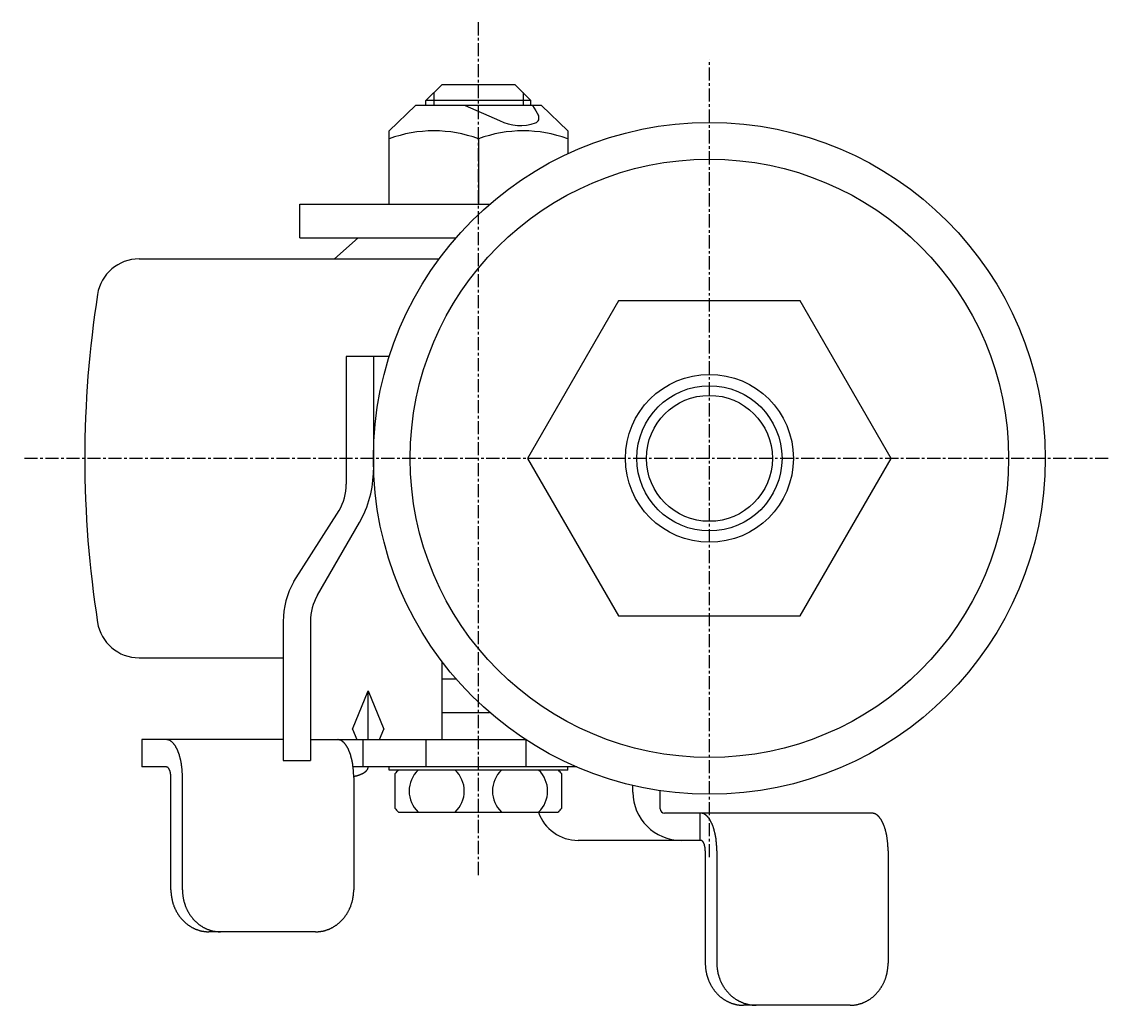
# Model space of a CAD drawing. Extents: x -2889 to -2623, y -903 to -436.
# Drawn here: x -2726 to -2622.5, y -529.9 to -436.2 of the extents above; entities that cross this region are included whole.
import ezdxf

# ---------------------------------------------------------------- set-up
doc = ezdxf.new("R2010")
doc.units = 0
doc.linetypes.add('CENTER', pattern=[2, 1.25, -0.25, 0.25, -0.25])
doc.layers.get('0').update_dxf_attribs({"linetype": 'CONTINUOUS'})
doc.layers.add('CENTER', color=1, linetype='CENTER')

msp = doc.modelspace()

# ---------------------------------------------------------------- linework, layer by layer
at = {"color": 7, "linetype": 'CONTINUOUS'}
for p, q in [((-2687.52, -443.73), (-2686.02, -442.23)), ((-2679.02, -442.23), (-2686.02, -442.23)), ((-2677.52, -443.73), (-2679.02, -442.23)), ((-2687.52, -444.23), (-2687.52, -443.73)), ((-2677.52, -443.73), (-2687.52, -443.73)), ((-2677.52, -444.23), (-2677.52, -443.73)), ((-2688.52, -444.23), (-2691.02, -446.63)), ((-2676.52, -444.23), (-2688.52, -444.23)), ((-2683.79, -444.23), (-2680.51, -445.63)), ((-2677.37, -444.23), (-2677.04, -444.73)), ((-2677.04, -444.73), (-2676.81, -445.16)), ((-2674.02, -446.63), (-2676.52, -444.23)), ((-2691.02, -453.63), (-2691.02, -446.63)), ((-2674.02, -446.63), (-2674.02, -448.82)), ((-2682.52, -447.39), (-2682.52, -453.63)), ((-2699.52, -456.83), (-2699.52, -453.63)), ((-2699.52, -453.63), (-2681.46, -453.63)), ((-2699.52, -456.83), (-2684.67, -456.83)), ((-2696.22, -458.83), (-2693.97, -456.83)), ((-2714.85, -458.83), (-2686.27, -458.83)), ((-2669.18, -462.83), (-2677.84, -477.83)), ((-2651.86, -462.83), (-2669.18, -462.83)), ((-2643.2, -477.83), (-2651.86, -462.83)), ((-2691.02, -468.13), (-2695.12, -468.13)), ((-2695.12, -468.13), (-2695.12, -480.29)), ((-2692.52, -468.13), (-2692.52, -478.95)), ((-2677.84, -477.83), (-2669.18, -492.83)), ((-2651.86, -492.83), (-2643.2, -477.83)), ((-2700.11, -489.57), (-2695.79, -482.79)), ((-2697.85, -490.87), (-2693.86, -483.95)), ((-2701.12, -493.37), (-2701.12, -506.63)), ((-2698.52, -493.37), (-2698.52, -506.63)), ((-2669.18, -492.83), (-2651.86, -492.83)), ((-2714.85, -496.83), (-2701.12, -496.83)), ((-2686.02, -497.17), (-2686.02, -504.63)), ((-2686.02, -498.83), (-2684.67, -498.83)), ((-2694.52, -503.63), (-2693.02, -499.98)), ((-2693.02, -504.63), (-2693.02, -499.98)), ((-2693.02, -499.98), (-2691.52, -503.63)), ((-2686.02, -502.03), (-2681.46, -502.03)), ((-2694.52, -503.63), (-2694.11, -504.63)), ((-2691.93, -504.63), (-2691.52, -503.63)), ((-2714.58, -504.63), (-2714.58, -507.23)), ((-2701.12, -504.63), (-2714.58, -504.63)), ((-2698.52, -504.63), (-2678.01, -504.63)), ((-2693.52, -504.63), (-2693.52, -507.23)), ((-2687.52, -504.63), (-2687.52, -507.23)), ((-2678.01, -504.63), (-2678.01, -507.23)), ((-2701.12, -506.63), (-2698.52, -506.63)), ((-2712.24, -507.23), (-2714.58, -507.23)), ((-2673.16, -507.23), (-2694.47, -507.23)), ((-2691.02, -507.53), (-2691.02, -507.23)), ((-2674.02, -507.53), (-2691.02, -507.53)), ((-2690.46, -511.17), (-2690.46, -507.9)), ((-2674.58, -511.17), (-2674.58, -507.9)), ((-2674.02, -507.53), (-2674.02, -507.23)), ((-2711.81, -518.93), (-2711.81, -508.23)), ((-2710.71, -518.93), (-2710.71, -508.23)), ((-2694.4, -508.23), (-2694.4, -518.93)), ((-2667.81, -509.63), (-2667.81, -508.99)), ((-2665.21, -511.23), (-2665.21, -509.49)), ((-2690.14, -511.53), (-2674.91, -511.53)), ((-2645.02, -511.63), (-2664.81, -511.63)), ((-2661.44, -511.63), (-2661.44, -514.23)), ((-2661.33, -514.23), (-2673.02, -514.23)), ((-2660.91, -515.23), (-2660.91, -525.93)), ((-2659.81, -515.23), (-2659.81, -525.93)), ((-2659.81, -515.23), (-2659.81, -525.93)), ((-2643.5, -515.23), (-2643.5, -525.93)), ((-2698.03, -522.93), (-2708.19, -522.93)), ((-2647.12, -529.93), (-2657.28, -529.93))]:
    msp.add_line(p, q, dxfattribs=at)
at = {"color": 3, "linetype": 'CONTINUOUS'}
for p, q in [((-2686.77, -442.98), (-2686.77, -444.23)), ((-2678.27, -442.98), (-2678.27, -444.23))]:
    msp.add_line(p, q, dxfattribs=at)
at = {"color": 7, "linetype": 'CONTINUOUS'}
for points in [[(-2710.71, -508.23, 0), (-2710.71, -508.19, 0), (-2710.71, -508.14, 0), (-2710.71, -508.1, 0), (-2710.72, -508.06, 0), (-2710.72, -508.01, 0), (-2710.72, -507.97, 0), (-2710.72, -507.93, 0), (-2710.72, -507.88, 0), (-2710.72, -507.84, 0), (-2710.73, -507.79, 0), (-2710.73, -507.75, 0), (-2710.73, -507.71, 0), (-2710.73, -507.66, 0), (-2710.74, -507.62, 0), (-2710.74, -507.57, 0), (-2710.74, -507.53, 0), (-2710.75, -507.49, 0), (-2710.75, -507.44, 0), (-2710.75, -507.4, 0), (-2710.76, -507.36, 0), (-2710.76, -507.32, 0), (-2710.77, -507.27, 0), (-2710.77, -507.23, 0), (-2710.78, -507.19, 0), (-2710.78, -507.15, 0), (-2710.79, -507.11, 0), (-2710.8, -507.06, 0), (-2710.8, -507.02, 0), (-2710.81, -506.98, 0), (-2710.82, -506.94, 0), (-2710.82, -506.9, 0), (-2710.83, -506.86, 0), (-2710.84, -506.81, 0), (-2710.84, -506.77, 0), (-2710.85, -506.74, 0), (-2710.86, -506.69, 0), (-2710.87, -506.65, 0), (-2710.88, -506.62, 0), (-2710.88, -506.58, 0), (-2710.89, -506.54, 0), (-2710.9, -506.5, 0), (-2710.91, -506.46, 0), (-2710.92, -506.42, 0), (-2710.93, -506.38, 0), (-2710.94, -506.35, 0), (-2710.95, -506.31, 0), (-2710.96, -506.27, 0), (-2710.97, -506.23, 0), (-2710.98, -506.2, 0), (-2710.99, -506.16, 0), (-2711, -506.12, 0), (-2711.01, -506.09, 0), (-2711.02, -506.05, 0), (-2711.04, -506.02, 0), (-2711.05, -505.98, 0), (-2711.06, -505.95, 0), (-2711.07, -505.92, 0), (-2711.08, -505.88, 0), (-2711.1, -505.85, 0), (-2711.11, -505.82, 0), (-2711.12, -505.78, 0), (-2711.13, -505.75, 0), (-2711.15, -505.72, 0), (-2711.16, -505.69, 0), (-2711.17, -505.66, 0), (-2711.19, -505.63, 0), (-2711.2, -505.6, 0), (-2711.21, -505.57, 0), (-2711.23, -505.54, 0), (-2711.24, -505.51, 0), (-2711.26, -505.48, 0), (-2711.27, -505.45, 0), (-2711.28, -505.42, 0), (-2711.3, -505.4, 0), (-2711.31, -505.37, 0), (-2711.33, -505.34, 0), (-2711.34, -505.32, 0), (-2711.36, -505.29, 0), (-2711.37, -505.26, 0), (-2711.39, -505.24, 0), (-2711.41, -505.22, 0), (-2711.42, -505.19, 0), (-2711.44, -505.17, 0), (-2711.45, -505.15, 0), (-2711.47, -505.12, 0), (-2711.49, -505.1, 0), (-2711.5, -505.08, 0), (-2711.52, -505.06, 0), (-2711.53, -505.04, 0), (-2711.55, -505.02, 0), (-2711.57, -505, 0), (-2711.58, -504.98, 0), (-2711.6, -504.96, 0), (-2711.62, -504.94, 0), (-2711.64, -504.92, 0), (-2711.65, -504.91, 0), (-2711.67, -504.89, 0), (-2711.69, -504.88, 0), (-2711.71, -504.86, 0), (-2711.72, -504.84, 0), (-2711.74, -504.83, 0), (-2711.76, -504.82, 0), (-2711.78, -504.8, 0), (-2711.79, -504.79, 0), (-2711.81, -504.78, 0), (-2711.83, -504.76, 0), (-2711.85, -504.75, 0), (-2711.87, -504.74, 0), (-2711.88, -504.73, 0), (-2711.9, -504.72, 0), (-2711.92, -504.71, 0), (-2711.94, -504.7, 0), (-2711.96, -504.69, 0), (-2711.98, -504.69, 0), (-2711.99, -504.68, 0), (-2712.01, -504.67, 0), (-2712.03, -504.67, 0), (-2712.05, -504.66, 0), (-2712.07, -504.66, 0), (-2712.09, -504.65, 0), (-2712.1, -504.65, 0), (-2712.12, -504.64, 0), (-2712.14, -504.64, 0), (-2712.16, -504.64, 0), (-2712.18, -504.64, 0), (-2712.2, -504.63, 0), (-2712.22, -504.63, 0), (-2712.24, -504.63, 0)], [(-2694.4, -508.23, 0), (-2694.4, -508.19, 0), (-2694.4, -508.14, 0), (-2694.4, -508.1, 0), (-2694.4, -508.06, 0), (-2694.4, -508.01, 0), (-2694.4, -507.97, 0), (-2694.41, -507.93, 0), (-2694.41, -507.88, 0), (-2694.41, -507.84, 0), (-2694.41, -507.79, 0), (-2694.41, -507.75, 0), (-2694.42, -507.71, 0), (-2694.42, -507.66, 0), (-2694.42, -507.62, 0), (-2694.43, -507.57, 0), (-2694.43, -507.53, 0), (-2694.43, -507.49, 0), (-2694.44, -507.44, 0), (-2694.44, -507.4, 0), (-2694.45, -507.36, 0), (-2694.45, -507.32, 0), (-2694.46, -507.27, 0), (-2694.46, -507.23, 0), (-2694.47, -507.19, 0), (-2694.47, -507.15, 0), (-2694.48, -507.11, 0), (-2694.48, -507.06, 0), (-2694.49, -507.02, 0), (-2694.5, -506.98, 0), (-2694.5, -506.94, 0), (-2694.51, -506.9, 0), (-2694.52, -506.86, 0), (-2694.52, -506.81, 0), (-2694.53, -506.77, 0), (-2694.54, -506.74, 0), (-2694.55, -506.69, 0), (-2694.55, -506.65, 0), (-2694.56, -506.62, 0), (-2694.57, -506.58, 0), (-2694.58, -506.54, 0), (-2694.59, -506.5, 0), (-2694.6, -506.46, 0), (-2694.61, -506.42, 0), (-2694.62, -506.38, 0), (-2694.63, -506.35, 0), (-2694.64, -506.31, 0), (-2694.65, -506.27, 0), (-2694.66, -506.23, 0), (-2694.67, -506.2, 0), (-2694.68, -506.16, 0), (-2694.69, -506.12, 0), (-2694.7, -506.09, 0), (-2694.71, -506.05, 0), (-2694.72, -506.02, 0), (-2694.73, -505.98, 0), (-2694.75, -505.95, 0), (-2694.76, -505.92, 0), (-2694.77, -505.88, 0), (-2694.78, -505.85, 0), (-2694.79, -505.82, 0), (-2694.81, -505.78, 0), (-2694.82, -505.75, 0), (-2694.83, -505.72, 0), (-2694.85, -505.69, 0), (-2694.86, -505.66, 0), (-2694.87, -505.63, 0), (-2694.89, -505.6, 0), (-2694.9, -505.57, 0), (-2694.91, -505.54, 0), (-2694.93, -505.51, 0), (-2694.94, -505.48, 0), (-2694.96, -505.45, 0), (-2694.97, -505.42, 0), (-2694.99, -505.4, 0), (-2695, -505.37, 0), (-2695.02, -505.34, 0), (-2695.03, -505.32, 0), (-2695.05, -505.29, 0), (-2695.06, -505.26, 0), (-2695.08, -505.24, 0), (-2695.09, -505.22, 0), (-2695.11, -505.19, 0), (-2695.12, -505.17, 0), (-2695.14, -505.15, 0), (-2695.16, -505.12, 0), (-2695.17, -505.1, 0), (-2695.19, -505.08, 0), (-2695.2, -505.06, 0), (-2695.22, -505.04, 0), (-2695.24, -505.02, 0), (-2695.25, -505, 0), (-2695.27, -504.98, 0), (-2695.29, -504.96, 0), (-2695.31, -504.94, 0), (-2695.32, -504.92, 0), (-2695.34, -504.91, 0), (-2695.36, -504.89, 0), (-2695.37, -504.88, 0), (-2695.39, -504.86, 0), (-2695.41, -504.84, 0), (-2695.43, -504.83, 0), (-2695.44, -504.82, 0), (-2695.46, -504.8, 0), (-2695.48, -504.79, 0), (-2695.5, -504.78, 0), (-2695.52, -504.76, 0), (-2695.53, -504.75, 0), (-2695.55, -504.74, 0), (-2695.57, -504.73, 0), (-2695.59, -504.72, 0), (-2695.61, -504.71, 0), (-2695.62, -504.7, 0), (-2695.64, -504.69, 0), (-2695.66, -504.69, 0), (-2695.68, -504.68, 0), (-2695.7, -504.67, 0), (-2695.72, -504.67, 0), (-2695.74, -504.66, 0), (-2695.75, -504.66, 0), (-2695.77, -504.65, 0), (-2695.79, -504.65, 0), (-2695.81, -504.64, 0), (-2695.83, -504.64, 0), (-2695.85, -504.64, 0), (-2695.87, -504.64, 0), (-2695.88, -504.63, 0), (-2695.9, -504.63, 0), (-2695.92, -504.63, 0)], [(-2711.81, -508.23, 0), (-2711.81, -508.22, 0), (-2711.81, -508.21, 0), (-2711.81, -508.2, 0), (-2711.81, -508.19, 0), (-2711.81, -508.17, 0), (-2711.81, -508.16, 0), (-2711.81, -508.15, 0), (-2711.81, -508.14, 0), (-2711.82, -508.12, 0), (-2711.82, -508.11, 0), (-2711.82, -508.1, 0), (-2711.82, -508.09, 0), (-2711.82, -508.07, 0), (-2711.82, -508.06, 0), (-2711.82, -508.05, 0), (-2711.82, -508.04, 0), (-2711.82, -508.03, 0), (-2711.82, -508.01, 0), (-2711.82, -508, 0), (-2711.83, -507.99, 0), (-2711.83, -507.98, 0), (-2711.83, -507.97, 0), (-2711.83, -507.95, 0), (-2711.83, -507.94, 0), (-2711.83, -507.93, 0), (-2711.83, -507.92, 0), (-2711.84, -507.91, 0), (-2711.84, -507.9, 0), (-2711.84, -507.88, 0), (-2711.84, -507.87, 0), (-2711.84, -507.86, 0), (-2711.84, -507.85, 0), (-2711.85, -507.84, 0), (-2711.85, -507.83, 0), (-2711.85, -507.82, 0), (-2711.85, -507.81, 0), (-2711.86, -507.8, 0), (-2711.86, -507.78, 0), (-2711.86, -507.77, 0), (-2711.86, -507.76, 0), (-2711.86, -507.75, 0), (-2711.87, -507.74, 0), (-2711.87, -507.73, 0), (-2711.87, -507.72, 0), (-2711.88, -507.71, 0), (-2711.88, -507.7, 0), (-2711.88, -507.69, 0), (-2711.88, -507.68, 0), (-2711.89, -507.67, 0), (-2711.89, -507.66, 0), (-2711.89, -507.65, 0), (-2711.9, -507.64, 0), (-2711.9, -507.63, 0), (-2711.9, -507.62, 0), (-2711.91, -507.61, 0), (-2711.91, -507.6, 0), (-2711.91, -507.59, 0), (-2711.92, -507.58, 0), (-2711.92, -507.57, 0), (-2711.92, -507.56, 0), (-2711.93, -507.55, 0), (-2711.93, -507.54, 0), (-2711.93, -507.54, 0), (-2711.94, -507.53, 0), (-2711.94, -507.52, 0), (-2711.94, -507.51, 0), (-2711.95, -507.5, 0), (-2711.95, -507.49, 0), (-2711.96, -507.49, 0), (-2711.96, -507.48, 0), (-2711.96, -507.47, 0), (-2711.97, -507.46, 0), (-2711.97, -507.45, 0), (-2711.98, -507.44, 0), (-2711.98, -507.44, 0), (-2711.98, -507.43, 0), (-2711.99, -507.42, 0), (-2711.99, -507.42, 0), (-2712, -507.41, 0), (-2712, -507.4, 0), (-2712, -507.4, 0), (-2712.01, -507.39, 0), (-2712.01, -507.38, 0), (-2712.02, -507.38, 0), (-2712.02, -507.37, 0), (-2712.03, -507.36, 0), (-2712.03, -507.36, 0), (-2712.04, -507.35, 0), (-2712.04, -507.35, 0), (-2712.05, -507.34, 0), (-2712.05, -507.33, 0), (-2712.05, -507.33, 0), (-2712.06, -507.32, 0), (-2712.06, -507.32, 0), (-2712.07, -507.31, 0), (-2712.07, -507.31, 0), (-2712.08, -507.31, 0), (-2712.08, -507.3, 0), (-2712.09, -507.3, 0), (-2712.09, -507.29, 0), (-2712.1, -507.29, 0), (-2712.1, -507.28, 0), (-2712.11, -507.28, 0), (-2712.11, -507.28, 0), (-2712.12, -507.27, 0), (-2712.12, -507.27, 0), (-2712.13, -507.27, 0), (-2712.13, -507.26, 0), (-2712.14, -507.26, 0), (-2712.14, -507.26, 0), (-2712.15, -507.25, 0), (-2712.15, -507.25, 0), (-2712.16, -507.25, 0), (-2712.16, -507.25, 0), (-2712.17, -507.25, 0), (-2712.17, -507.24, 0), (-2712.18, -507.24, 0), (-2712.18, -507.24, 0), (-2712.19, -507.24, 0), (-2712.19, -507.24, 0), (-2712.2, -507.24, 0), (-2712.2, -507.24, 0), (-2712.21, -507.24, 0), (-2712.21, -507.24, 0), (-2712.22, -507.23, 0), (-2712.22, -507.23, 0), (-2712.23, -507.23, 0), (-2712.24, -507.23, 0)], [(-2694.4, -508.13, 0), (-2694.38, -508.12, 0), (-2694.36, -508.12, 0), (-2694.34, -508.12, 0), (-2694.32, -508.11, 0), (-2694.31, -508.11, 0), (-2694.29, -508.1, 0), (-2694.27, -508.1, 0), (-2694.25, -508.09, 0), (-2694.23, -508.09, 0), (-2694.21, -508.08, 0), (-2694.19, -508.08, 0), (-2694.18, -508.08, 0), (-2694.16, -508.07, 0), (-2694.14, -508.07, 0), (-2694.12, -508.06, 0), (-2694.1, -508.06, 0), (-2694.09, -508.05, 0), (-2694.07, -508.05, 0), (-2694.05, -508.04, 0), (-2694.03, -508.04, 0), (-2694.02, -508.03, 0), (-2694, -508.03, 0), (-2693.98, -508.02, 0), (-2693.97, -508.02, 0), (-2693.95, -508.01, 0), (-2693.93, -508, 0), (-2693.92, -508, 0), (-2693.9, -507.99, 0), (-2693.88, -507.99, 0), (-2693.87, -507.98, 0), (-2693.85, -507.98, 0), (-2693.83, -507.97, 0), (-2693.82, -507.96, 0), (-2693.8, -507.96, 0), (-2693.79, -507.95, 0), (-2693.77, -507.95, 0), (-2693.76, -507.94, 0), (-2693.74, -507.93, 0), (-2693.73, -507.93, 0), (-2693.71, -507.92, 0), (-2693.7, -507.92, 0), (-2693.68, -507.91, 0), (-2693.67, -507.9, 0), (-2693.65, -507.9, 0), (-2693.64, -507.89, 0), (-2693.62, -507.88, 0), (-2693.61, -507.88, 0), (-2693.6, -507.87, 0), (-2693.58, -507.86, 0), (-2693.57, -507.86, 0), (-2693.56, -507.85, 0), (-2693.54, -507.84, 0), (-2693.53, -507.84, 0), (-2693.52, -507.83, 0), (-2693.5, -507.82, 0), (-2693.49, -507.82, 0), (-2693.48, -507.81, 0), (-2693.47, -507.8, 0), (-2693.45, -507.8, 0), (-2693.44, -507.79, 0), (-2693.43, -507.78, 0), (-2693.42, -507.77, 0), (-2693.41, -507.77, 0), (-2693.4, -507.76, 0), (-2693.38, -507.75, 0), (-2693.37, -507.74, 0), (-2693.36, -507.74, 0), (-2693.35, -507.73, 0), (-2693.34, -507.72, 0), (-2693.33, -507.71, 0), (-2693.32, -507.71, 0), (-2693.31, -507.7, 0), (-2693.3, -507.69, 0), (-2693.29, -507.68, 0), (-2693.28, -507.68, 0), (-2693.27, -507.67, 0), (-2693.26, -507.66, 0), (-2693.25, -507.65, 0), (-2693.24, -507.64, 0), (-2693.24, -507.64, 0), (-2693.23, -507.63, 0), (-2693.22, -507.62, 0), (-2693.21, -507.61, 0), (-2693.2, -507.61, 0), (-2693.19, -507.6, 0), (-2693.19, -507.59, 0), (-2693.18, -507.58, 0), (-2693.17, -507.57, 0), (-2693.16, -507.56, 0), (-2693.16, -507.56, 0), (-2693.15, -507.55, 0), (-2693.14, -507.54, 0), (-2693.14, -507.53, 0), (-2693.13, -507.52, 0), (-2693.12, -507.51, 0), (-2693.12, -507.51, 0), (-2693.11, -507.5, 0), (-2693.11, -507.49, 0), (-2693.1, -507.48, 0), (-2693.1, -507.47, 0), (-2693.09, -507.46, 0), (-2693.09, -507.46, 0), (-2693.08, -507.45, 0), (-2693.08, -507.44, 0), (-2693.07, -507.43, 0), (-2693.07, -507.42, 0), (-2693.07, -507.41, 0), (-2693.06, -507.41, 0), (-2693.06, -507.4, 0), (-2693.05, -507.39, 0), (-2693.05, -507.38, 0), (-2693.05, -507.37, 0), (-2693.05, -507.36, 0), (-2693.04, -507.35, 0), (-2693.04, -507.35, 0), (-2693.04, -507.34, 0), (-2693.04, -507.33, 0), (-2693.03, -507.32, 0), (-2693.03, -507.31, 0), (-2693.03, -507.3, 0), (-2693.03, -507.29, 0), (-2693.03, -507.29, 0), (-2693.03, -507.28, 0), (-2693.03, -507.27, 0), (-2693.02, -507.26, 0), (-2693.02, -507.25, 0), (-2693.02, -507.24, 0), (-2693.02, -507.23, 0)], [(-2659.81, -515.23, 0), (-2659.81, -515.19, 0), (-2659.81, -515.14, 0), (-2659.81, -515.1, 0), (-2659.81, -515.06, 0), (-2659.81, -515.01, 0), (-2659.81, -514.97, 0), (-2659.82, -514.92, 0), (-2659.82, -514.88, 0), (-2659.82, -514.84, 0), (-2659.82, -514.79, 0), (-2659.82, -514.75, 0), (-2659.83, -514.71, 0), (-2659.83, -514.66, 0), (-2659.83, -514.62, 0), (-2659.84, -514.58, 0), (-2659.84, -514.53, 0), (-2659.84, -514.49, 0), (-2659.85, -514.45, 0), (-2659.85, -514.4, 0), (-2659.86, -514.36, 0), (-2659.86, -514.32, 0), (-2659.87, -514.27, 0), (-2659.87, -514.23, 0), (-2659.88, -514.19, 0), (-2659.88, -514.15, 0), (-2659.89, -514.1, 0), (-2659.89, -514.06, 0), (-2659.9, -514.02, 0), (-2659.91, -513.98, 0), (-2659.91, -513.94, 0), (-2659.92, -513.9, 0), (-2659.93, -513.86, 0), (-2659.93, -513.82, 0), (-2659.94, -513.77, 0), (-2659.95, -513.74, 0), (-2659.96, -513.7, 0), (-2659.96, -513.65, 0), (-2659.97, -513.61, 0), (-2659.98, -513.58, 0), (-2659.99, -513.54, 0), (-2660, -513.5, 0), (-2660.01, -513.46, 0), (-2660.02, -513.42, 0), (-2660.03, -513.38, 0), (-2660.04, -513.35, 0), (-2660.05, -513.31, 0), (-2660.06, -513.27, 0), (-2660.07, -513.23, 0), (-2660.08, -513.2, 0), (-2660.09, -513.16, 0), (-2660.1, -513.12, 0), (-2660.11, -513.09, 0), (-2660.12, -513.05, 0), (-2660.13, -513.02, 0), (-2660.14, -512.98, 0), (-2660.16, -512.95, 0), (-2660.17, -512.92, 0), (-2660.18, -512.88, 0), (-2660.19, -512.85, 0), (-2660.2, -512.82, 0), (-2660.22, -512.78, 0), (-2660.23, -512.75, 0), (-2660.24, -512.72, 0), (-2660.26, -512.69, 0), (-2660.27, -512.66, 0), (-2660.28, -512.63, 0), (-2660.3, -512.6, 0), (-2660.31, -512.57, 0), (-2660.32, -512.54, 0), (-2660.34, -512.51, 0), (-2660.35, -512.48, 0), (-2660.37, -512.45, 0), (-2660.38, -512.42, 0), (-2660.4, -512.4, 0), (-2660.41, -512.37, 0), (-2660.43, -512.34, 0), (-2660.44, -512.32, 0), (-2660.46, -512.29, 0), (-2660.47, -512.26, 0), (-2660.49, -512.24, 0), (-2660.5, -512.22, 0), (-2660.52, -512.19, 0), (-2660.53, -512.17, 0), (-2660.55, -512.15, 0), (-2660.57, -512.12, 0), (-2660.58, -512.1, 0), (-2660.6, -512.08, 0), (-2660.61, -512.06, 0), (-2660.63, -512.04, 0), (-2660.65, -512.02, 0), (-2660.66, -512, 0), (-2660.68, -511.98, 0), (-2660.7, -511.96, 0), (-2660.72, -511.94, 0), (-2660.73, -511.93, 0), (-2660.75, -511.91, 0), (-2660.77, -511.89, 0), (-2660.78, -511.88, 0), (-2660.8, -511.86, 0), (-2660.82, -511.84, 0), (-2660.84, -511.83, 0), (-2660.85, -511.82, 0), (-2660.87, -511.8, 0), (-2660.89, -511.79, 0), (-2660.91, -511.78, 0), (-2660.93, -511.76, 0), (-2660.94, -511.75, 0), (-2660.96, -511.74, 0), (-2660.98, -511.73, 0), (-2661, -511.72, 0), (-2661.02, -511.71, 0), (-2661.03, -511.7, 0), (-2661.05, -511.69, 0), (-2661.07, -511.69, 0), (-2661.09, -511.68, 0), (-2661.11, -511.67, 0), (-2661.13, -511.67, 0), (-2661.15, -511.66, 0), (-2661.16, -511.66, 0), (-2661.18, -511.65, 0), (-2661.2, -511.65, 0), (-2661.22, -511.64, 0), (-2661.24, -511.64, 0), (-2661.26, -511.64, 0), (-2661.28, -511.64, 0), (-2661.29, -511.63, 0), (-2661.31, -511.63, 0), (-2661.33, -511.63, 0)], [(-2643.5, -515.23, 0), (-2643.5, -515.19, 0), (-2643.5, -515.14, 0), (-2643.5, -515.1, 0), (-2643.5, -515.06, 0), (-2643.5, -515.01, 0), (-2643.5, -514.97, 0), (-2643.5, -514.92, 0), (-2643.5, -514.88, 0), (-2643.51, -514.84, 0), (-2643.51, -514.79, 0), (-2643.51, -514.75, 0), (-2643.51, -514.71, 0), (-2643.52, -514.66, 0), (-2643.52, -514.62, 0), (-2643.52, -514.58, 0), (-2643.53, -514.53, 0), (-2643.53, -514.49, 0), (-2643.53, -514.45, 0), (-2643.54, -514.4, 0), (-2643.54, -514.36, 0), (-2643.55, -514.32, 0), (-2643.55, -514.27, 0), (-2643.56, -514.23, 0), (-2643.56, -514.19, 0), (-2643.57, -514.15, 0), (-2643.57, -514.1, 0), (-2643.58, -514.06, 0), (-2643.59, -514.02, 0), (-2643.59, -513.98, 0), (-2643.6, -513.94, 0), (-2643.61, -513.9, 0), (-2643.61, -513.86, 0), (-2643.62, -513.82, 0), (-2643.63, -513.77, 0), (-2643.63, -513.74, 0), (-2643.64, -513.7, 0), (-2643.65, -513.65, 0), (-2643.66, -513.61, 0), (-2643.67, -513.58, 0), (-2643.68, -513.54, 0), (-2643.69, -513.5, 0), (-2643.69, -513.46, 0), (-2643.7, -513.42, 0), (-2643.71, -513.38, 0), (-2643.72, -513.35, 0), (-2643.73, -513.31, 0), (-2643.74, -513.27, 0), (-2643.75, -513.23, 0), (-2643.76, -513.2, 0), (-2643.77, -513.16, 0), (-2643.79, -513.12, 0), (-2643.8, -513.09, 0), (-2643.81, -513.05, 0), (-2643.82, -513.02, 0), (-2643.83, -512.98, 0), (-2643.84, -512.95, 0), (-2643.85, -512.92, 0), (-2643.87, -512.88, 0), (-2643.88, -512.85, 0), (-2643.89, -512.82, 0), (-2643.9, -512.78, 0), (-2643.92, -512.75, 0), (-2643.93, -512.72, 0), (-2643.94, -512.69, 0), (-2643.96, -512.66, 0), (-2643.97, -512.63, 0), (-2643.98, -512.6, 0), (-2644, -512.57, 0), (-2644.01, -512.54, 0), (-2644.02, -512.51, 0), (-2644.04, -512.48, 0), (-2644.05, -512.45, 0), (-2644.07, -512.42, 0), (-2644.08, -512.4, 0), (-2644.1, -512.37, 0), (-2644.11, -512.34, 0), (-2644.13, -512.32, 0), (-2644.14, -512.29, 0), (-2644.16, -512.26, 0), (-2644.17, -512.24, 0), (-2644.19, -512.22, 0), (-2644.2, -512.19, 0), (-2644.22, -512.17, 0), (-2644.24, -512.15, 0), (-2644.25, -512.12, 0), (-2644.27, -512.1, 0), (-2644.28, -512.08, 0), (-2644.3, -512.06, 0), (-2644.32, -512.04, 0), (-2644.33, -512.02, 0), (-2644.35, -512, 0), (-2644.37, -511.98, 0), (-2644.38, -511.96, 0), (-2644.4, -511.94, 0), (-2644.42, -511.93, 0), (-2644.44, -511.91, 0), (-2644.45, -511.89, 0), (-2644.47, -511.88, 0), (-2644.49, -511.86, 0), (-2644.51, -511.84, 0), (-2644.52, -511.83, 0), (-2644.54, -511.82, 0), (-2644.56, -511.8, 0), (-2644.58, -511.79, 0), (-2644.59, -511.78, 0), (-2644.61, -511.76, 0), (-2644.63, -511.75, 0), (-2644.65, -511.74, 0), (-2644.67, -511.73, 0), (-2644.68, -511.72, 0), (-2644.7, -511.71, 0), (-2644.72, -511.7, 0), (-2644.74, -511.69, 0), (-2644.76, -511.69, 0), (-2644.78, -511.68, 0), (-2644.79, -511.67, 0), (-2644.81, -511.67, 0), (-2644.83, -511.66, 0), (-2644.85, -511.66, 0), (-2644.87, -511.65, 0), (-2644.89, -511.65, 0), (-2644.91, -511.64, 0), (-2644.92, -511.64, 0), (-2644.94, -511.64, 0), (-2644.96, -511.64, 0), (-2644.98, -511.63, 0), (-2645, -511.63, 0), (-2645.02, -511.63, 0)], [(-2660.91, -515.23, 0), (-2660.91, -515.22, 0), (-2660.91, -515.21, 0), (-2660.91, -515.2, 0), (-2660.91, -515.18, 0), (-2660.91, -515.17, 0), (-2660.91, -515.16, 0), (-2660.91, -515.15, 0), (-2660.91, -515.14, 0), (-2660.91, -515.12, 0), (-2660.91, -515.11, 0), (-2660.91, -515.1, 0), (-2660.91, -515.09, 0), (-2660.91, -515.08, 0), (-2660.92, -515.06, 0), (-2660.92, -515.05, 0), (-2660.92, -515.04, 0), (-2660.92, -515.03, 0), (-2660.92, -515.01, 0), (-2660.92, -515, 0), (-2660.92, -514.99, 0), (-2660.92, -514.98, 0), (-2660.92, -514.97, 0), (-2660.93, -514.96, 0), (-2660.93, -514.94, 0), (-2660.93, -514.93, 0), (-2660.93, -514.92, 0), (-2660.93, -514.91, 0), (-2660.93, -514.9, 0), (-2660.94, -514.88, 0), (-2660.94, -514.87, 0), (-2660.94, -514.86, 0), (-2660.94, -514.85, 0), (-2660.94, -514.84, 0), (-2660.95, -514.83, 0), (-2660.95, -514.82, 0), (-2660.95, -514.81, 0), (-2660.95, -514.79, 0), (-2660.95, -514.78, 0), (-2660.96, -514.77, 0), (-2660.96, -514.76, 0), (-2660.96, -514.75, 0), (-2660.96, -514.74, 0), (-2660.97, -514.73, 0), (-2660.97, -514.72, 0), (-2660.97, -514.71, 0), (-2660.97, -514.7, 0), (-2660.98, -514.69, 0), (-2660.98, -514.68, 0), (-2660.98, -514.67, 0), (-2660.99, -514.66, 0), (-2660.99, -514.65, 0), (-2660.99, -514.64, 0), (-2661, -514.63, 0), (-2661, -514.62, 0), (-2661, -514.61, 0), (-2661.01, -514.6, 0), (-2661.01, -514.59, 0), (-2661.01, -514.58, 0), (-2661.02, -514.57, 0), (-2661.02, -514.56, 0), (-2661.02, -514.55, 0), (-2661.03, -514.54, 0), (-2661.03, -514.53, 0), (-2661.03, -514.53, 0), (-2661.04, -514.52, 0), (-2661.04, -514.51, 0), (-2661.04, -514.5, 0), (-2661.05, -514.49, 0), (-2661.05, -514.48, 0), (-2661.06, -514.48, 0), (-2661.06, -514.47, 0), (-2661.06, -514.46, 0), (-2661.07, -514.45, 0), (-2661.07, -514.45, 0), (-2661.08, -514.44, 0), (-2661.08, -514.43, 0), (-2661.08, -514.42, 0), (-2661.09, -514.42, 0), (-2661.09, -514.41, 0), (-2661.1, -514.4, 0), (-2661.1, -514.4, 0), (-2661.11, -514.39, 0), (-2661.11, -514.38, 0), (-2661.11, -514.38, 0), (-2661.12, -514.37, 0), (-2661.12, -514.36, 0), (-2661.13, -514.36, 0), (-2661.13, -514.35, 0), (-2661.14, -514.35, 0), (-2661.14, -514.34, 0), (-2661.15, -514.34, 0), (-2661.15, -514.33, 0), (-2661.16, -514.33, 0), (-2661.16, -514.32, 0), (-2661.17, -514.32, 0), (-2661.17, -514.31, 0), (-2661.17, -514.3, 0), (-2661.18, -514.3, 0), (-2661.18, -514.3, 0), (-2661.19, -514.29, 0), (-2661.19, -514.29, 0), (-2661.2, -514.28, 0), (-2661.2, -514.28, 0), (-2661.21, -514.28, 0), (-2661.21, -514.27, 0), (-2661.22, -514.27, 0), (-2661.22, -514.27, 0), (-2661.23, -514.26, 0), (-2661.23, -514.26, 0), (-2661.24, -514.26, 0), (-2661.24, -514.25, 0), (-2661.25, -514.25, 0), (-2661.25, -514.25, 0), (-2661.26, -514.25, 0), (-2661.26, -514.25, 0), (-2661.27, -514.25, 0), (-2661.27, -514.24, 0), (-2661.28, -514.24, 0), (-2661.29, -514.24, 0), (-2661.29, -514.24, 0), (-2661.3, -514.24, 0), (-2661.3, -514.24, 0), (-2661.31, -514.24, 0), (-2661.31, -514.24, 0), (-2661.32, -514.23, 0), (-2661.32, -514.23, 0), (-2661.33, -514.23, 0), (-2661.33, -514.23, 0)], [(-2711.81, -518.93, 0), (-2711.81, -518.98, 0), (-2711.81, -519.03, 0), (-2711.81, -519.08, 0), (-2711.81, -519.13, 0), (-2711.81, -519.18, 0), (-2711.8, -519.23, 0), (-2711.8, -519.28, 0), (-2711.8, -519.33, 0), (-2711.79, -519.38, 0), (-2711.79, -519.42, 0), (-2711.78, -519.47, 0), (-2711.77, -519.52, 0), (-2711.77, -519.57, 0), (-2711.76, -519.62, 0), (-2711.75, -519.67, 0), (-2711.74, -519.71, 0), (-2711.73, -519.76, 0), (-2711.72, -519.81, 0), (-2711.71, -519.86, 0), (-2711.7, -519.91, 0), (-2711.69, -519.95, 0), (-2711.68, -520, 0), (-2711.67, -520.05, 0), (-2711.66, -520.1, 0), (-2711.64, -520.14, 0), (-2711.63, -520.19, 0), (-2711.62, -520.24, 0), (-2711.6, -520.28, 0), (-2711.59, -520.33, 0), (-2711.57, -520.37, 0), (-2711.55, -520.42, 0), (-2711.54, -520.46, 0), (-2711.52, -520.51, 0), (-2711.5, -520.55, 0), (-2711.48, -520.6, 0), (-2711.46, -520.64, 0), (-2711.45, -520.69, 0), (-2711.43, -520.73, 0), (-2711.41, -520.78, 0), (-2711.38, -520.82, 0), (-2711.36, -520.86, 0), (-2711.34, -520.9, 0), (-2711.32, -520.95, 0), (-2711.3, -520.99, 0), (-2711.27, -521.03, 0), (-2711.25, -521.07, 0), (-2711.23, -521.11, 0), (-2711.2, -521.16, 0), (-2711.18, -521.2, 0), (-2711.15, -521.24, 0), (-2711.13, -521.28, 0), (-2711.1, -521.32, 0), (-2711.07, -521.36, 0), (-2711.05, -521.39, 0), (-2711.02, -521.43, 0), (-2710.99, -521.47, 0), (-2710.96, -521.51, 0), (-2710.93, -521.55, 0), (-2710.9, -521.58, 0), (-2710.87, -521.62, 0), (-2710.84, -521.66, 0), (-2710.81, -521.69, 0), (-2710.78, -521.73, 0), (-2710.75, -521.76, 0), (-2710.72, -521.8, 0), (-2710.69, -521.83, 0), (-2710.65, -521.86, 0), (-2710.62, -521.9, 0), (-2710.59, -521.93, 0), (-2710.56, -521.96, 0), (-2710.52, -521.99, 0), (-2710.49, -522.03, 0), (-2710.45, -522.06, 0), (-2710.42, -522.09, 0), (-2710.38, -522.12, 0), (-2710.35, -522.15, 0), (-2710.31, -522.18, 0), (-2710.27, -522.2, 0), (-2710.24, -522.23, 0), (-2710.2, -522.26, 0), (-2710.16, -522.29, 0), (-2710.13, -522.31, 0), (-2710.09, -522.34, 0), (-2710.05, -522.37, 0), (-2710.01, -522.39, 0), (-2709.97, -522.41, 0), (-2709.94, -522.44, 0), (-2709.9, -522.46, 0), (-2709.86, -522.48, 0), (-2709.82, -522.51, 0), (-2709.78, -522.53, 0), (-2709.74, -522.55, 0), (-2709.7, -522.57, 0), (-2709.66, -522.59, 0), (-2709.62, -522.61, 0), (-2709.57, -522.63, 0), (-2709.53, -522.65, 0), (-2709.49, -522.67, 0), (-2709.45, -522.68, 0), (-2709.41, -522.7, 0), (-2709.37, -522.72, 0), (-2709.32, -522.73, 0), (-2709.28, -522.75, 0), (-2709.24, -522.76, 0), (-2709.2, -522.78, 0), (-2709.15, -522.79, 0), (-2709.11, -522.8, 0), (-2709.07, -522.81, 0), (-2709.02, -522.83, 0), (-2708.98, -522.84, 0), (-2708.94, -522.85, 0), (-2708.89, -522.86, 0), (-2708.85, -522.87, 0), (-2708.81, -522.87, 0), (-2708.76, -522.88, 0), (-2708.72, -522.89, 0), (-2708.68, -522.9, 0), (-2708.63, -522.9, 0), (-2708.59, -522.91, 0), (-2708.54, -522.91, 0), (-2708.5, -522.92, 0), (-2708.45, -522.92, 0), (-2708.41, -522.93, 0), (-2708.37, -522.93, 0), (-2708.32, -522.93, 0), (-2708.28, -522.93, 0), (-2708.23, -522.93, 0), (-2708.19, -522.93, 0)], [(-2710.71, -518.93, 0), (-2710.71, -518.98, 0), (-2710.71, -519.03, 0), (-2710.71, -519.08, 0), (-2710.71, -519.13, 0), (-2710.71, -519.18, 0), (-2710.7, -519.23, 0), (-2710.7, -519.28, 0), (-2710.7, -519.33, 0), (-2710.69, -519.38, 0), (-2710.69, -519.42, 0), (-2710.68, -519.47, 0), (-2710.67, -519.52, 0), (-2710.67, -519.57, 0), (-2710.66, -519.62, 0), (-2710.65, -519.67, 0), (-2710.64, -519.71, 0), (-2710.64, -519.76, 0), (-2710.63, -519.81, 0), (-2710.62, -519.86, 0), (-2710.61, -519.91, 0), (-2710.59, -519.95, 0), (-2710.58, -520, 0), (-2710.57, -520.05, 0), (-2710.56, -520.1, 0), (-2710.54, -520.14, 0), (-2710.53, -520.19, 0), (-2710.52, -520.24, 0), (-2710.5, -520.28, 0), (-2710.49, -520.33, 0), (-2710.47, -520.37, 0), (-2710.45, -520.42, 0), (-2710.44, -520.46, 0), (-2710.42, -520.51, 0), (-2710.4, -520.55, 0), (-2710.38, -520.6, 0), (-2710.37, -520.64, 0), (-2710.35, -520.69, 0), (-2710.33, -520.73, 0), (-2710.31, -520.78, 0), (-2710.29, -520.82, 0), (-2710.26, -520.86, 0), (-2710.24, -520.9, 0), (-2710.22, -520.95, 0), (-2710.2, -520.99, 0), (-2710.17, -521.03, 0), (-2710.15, -521.07, 0), (-2710.13, -521.11, 0), (-2710.1, -521.16, 0), (-2710.08, -521.2, 0), (-2710.05, -521.24, 0), (-2710.03, -521.28, 0), (-2710, -521.32, 0), (-2709.97, -521.36, 0), (-2709.95, -521.39, 0), (-2709.92, -521.43, 0), (-2709.89, -521.47, 0), (-2709.86, -521.51, 0), (-2709.83, -521.55, 0), (-2709.8, -521.58, 0), (-2709.77, -521.62, 0), (-2709.74, -521.66, 0), (-2709.71, -521.69, 0), (-2709.68, -521.73, 0), (-2709.65, -521.76, 0), (-2709.62, -521.8, 0), (-2709.59, -521.83, 0), (-2709.56, -521.86, 0), (-2709.52, -521.9, 0), (-2709.49, -521.93, 0), (-2709.46, -521.96, 0), (-2709.42, -521.99, 0), (-2709.39, -522.03, 0), (-2709.35, -522.06, 0), (-2709.32, -522.09, 0), (-2709.28, -522.12, 0), (-2709.25, -522.15, 0), (-2709.21, -522.18, 0), (-2709.18, -522.2, 0), (-2709.14, -522.23, 0), (-2709.1, -522.26, 0), (-2709.07, -522.29, 0), (-2709.03, -522.31, 0), (-2708.99, -522.34, 0), (-2708.95, -522.37, 0), (-2708.91, -522.39, 0), (-2708.88, -522.41, 0), (-2708.84, -522.44, 0), (-2708.8, -522.46, 0), (-2708.76, -522.48, 0), (-2708.72, -522.51, 0), (-2708.68, -522.53, 0), (-2708.64, -522.55, 0), (-2708.6, -522.57, 0), (-2708.56, -522.59, 0), (-2708.52, -522.61, 0), (-2708.48, -522.63, 0), (-2708.43, -522.65, 0), (-2708.39, -522.67, 0), (-2708.35, -522.68, 0), (-2708.31, -522.7, 0), (-2708.27, -522.72, 0), (-2708.23, -522.73, 0), (-2708.18, -522.75, 0), (-2708.14, -522.76, 0), (-2708.1, -522.78, 0), (-2708.06, -522.79, 0), (-2708.01, -522.8, 0), (-2707.97, -522.81, 0), (-2707.93, -522.83, 0), (-2707.88, -522.84, 0), (-2707.84, -522.85, 0), (-2707.8, -522.86, 0), (-2707.75, -522.87, 0), (-2707.71, -522.87, 0), (-2707.66, -522.88, 0), (-2707.62, -522.89, 0), (-2707.58, -522.9, 0), (-2707.53, -522.9, 0), (-2707.49, -522.91, 0), (-2707.44, -522.91, 0), (-2707.4, -522.92, 0), (-2707.36, -522.92, 0), (-2707.31, -522.93, 0), (-2707.27, -522.93, 0), (-2707.22, -522.93, 0), (-2707.18, -522.93, 0), (-2707.13, -522.93, 0), (-2707.09, -522.93, 0)], [(-2698.03, -522.93, 0), (-2697.98, -522.93, 0), (-2697.94, -522.93, 0), (-2697.89, -522.93, 0), (-2697.85, -522.93, 0), (-2697.8, -522.93, 0), (-2697.76, -522.92, 0), (-2697.71, -522.92, 0), (-2697.67, -522.91, 0), (-2697.63, -522.91, 0), (-2697.58, -522.9, 0), (-2697.54, -522.9, 0), (-2697.49, -522.89, 0), (-2697.45, -522.88, 0), (-2697.41, -522.87, 0), (-2697.36, -522.87, 0), (-2697.32, -522.86, 0), (-2697.27, -522.85, 0), (-2697.23, -522.84, 0), (-2697.19, -522.83, 0), (-2697.14, -522.81, 0), (-2697.1, -522.8, 0), (-2697.06, -522.79, 0), (-2697.02, -522.78, 0), (-2696.97, -522.76, 0), (-2696.93, -522.75, 0), (-2696.89, -522.73, 0), (-2696.85, -522.72, 0), (-2696.8, -522.7, 0), (-2696.76, -522.68, 0), (-2696.72, -522.67, 0), (-2696.68, -522.65, 0), (-2696.64, -522.63, 0), (-2696.6, -522.61, 0), (-2696.56, -522.59, 0), (-2696.52, -522.57, 0), (-2696.48, -522.55, 0), (-2696.44, -522.53, 0), (-2696.4, -522.51, 0), (-2696.36, -522.48, 0), (-2696.32, -522.46, 0), (-2696.28, -522.44, 0), (-2696.24, -522.41, 0), (-2696.2, -522.39, 0), (-2696.16, -522.37, 0), (-2696.12, -522.34, 0), (-2696.09, -522.31, 0), (-2696.05, -522.29, 0), (-2696.01, -522.26, 0), (-2695.97, -522.23, 0), (-2695.94, -522.2, 0), (-2695.9, -522.18, 0), (-2695.87, -522.15, 0), (-2695.83, -522.12, 0), (-2695.8, -522.09, 0), (-2695.76, -522.06, 0), (-2695.73, -522.03, 0), (-2695.69, -521.99, 0), (-2695.66, -521.96, 0), (-2695.62, -521.93, 0), (-2695.59, -521.9, 0), (-2695.56, -521.86, 0), (-2695.53, -521.83, 0), (-2695.49, -521.8, 0), (-2695.46, -521.76, 0), (-2695.43, -521.73, 0), (-2695.4, -521.69, 0), (-2695.37, -521.66, 0), (-2695.34, -521.62, 0), (-2695.31, -521.58, 0), (-2695.28, -521.55, 0), (-2695.25, -521.51, 0), (-2695.22, -521.47, 0), (-2695.2, -521.43, 0), (-2695.17, -521.39, 0), (-2695.14, -521.36, 0), (-2695.11, -521.32, 0), (-2695.09, -521.28, 0), (-2695.06, -521.24, 0), (-2695.04, -521.2, 0), (-2695.01, -521.16, 0), (-2694.99, -521.11, 0), (-2694.96, -521.07, 0), (-2694.94, -521.03, 0), (-2694.92, -520.99, 0), (-2694.89, -520.95, 0), (-2694.87, -520.9, 0), (-2694.85, -520.86, 0), (-2694.83, -520.82, 0), (-2694.81, -520.78, 0), (-2694.79, -520.73, 0), (-2694.77, -520.69, 0), (-2694.75, -520.64, 0), (-2694.73, -520.6, 0), (-2694.71, -520.55, 0), (-2694.69, -520.51, 0), (-2694.68, -520.46, 0), (-2694.66, -520.42, 0), (-2694.64, -520.37, 0), (-2694.63, -520.33, 0), (-2694.61, -520.28, 0), (-2694.6, -520.24, 0), (-2694.58, -520.19, 0), (-2694.57, -520.14, 0), (-2694.56, -520.1, 0), (-2694.54, -520.05, 0), (-2694.53, -520, 0), (-2694.52, -519.95, 0), (-2694.51, -519.91, 0), (-2694.5, -519.86, 0), (-2694.49, -519.81, 0), (-2694.48, -519.76, 0), (-2694.47, -519.71, 0), (-2694.46, -519.67, 0), (-2694.45, -519.62, 0), (-2694.45, -519.57, 0), (-2694.44, -519.52, 0), (-2694.43, -519.47, 0), (-2694.43, -519.42, 0), (-2694.42, -519.38, 0), (-2694.42, -519.33, 0), (-2694.41, -519.28, 0), (-2694.41, -519.23, 0), (-2694.41, -519.18, 0), (-2694.4, -519.13, 0), (-2694.4, -519.08, 0), (-2694.4, -519.03, 0), (-2694.4, -518.98, 0), (-2694.4, -518.93, 0)], [(-2660.91, -525.93, 0), (-2660.91, -525.98, 0), (-2660.91, -526.03, 0), (-2660.91, -526.08, 0), (-2660.9, -526.13, 0), (-2660.9, -526.18, 0), (-2660.9, -526.23, 0), (-2660.9, -526.28, 0), (-2660.89, -526.33, 0), (-2660.89, -526.37, 0), (-2660.88, -526.42, 0), (-2660.88, -526.47, 0), (-2660.87, -526.52, 0), (-2660.86, -526.57, 0), (-2660.86, -526.62, 0), (-2660.85, -526.67, 0), (-2660.84, -526.71, 0), (-2660.83, -526.76, 0), (-2660.82, -526.81, 0), (-2660.81, -526.86, 0), (-2660.8, -526.91, 0), (-2660.79, -526.95, 0), (-2660.78, -527, 0), (-2660.77, -527.05, 0), (-2660.75, -527.1, 0), (-2660.74, -527.14, 0), (-2660.73, -527.19, 0), (-2660.71, -527.24, 0), (-2660.7, -527.28, 0), (-2660.68, -527.33, 0), (-2660.67, -527.37, 0), (-2660.65, -527.42, 0), (-2660.63, -527.47, 0), (-2660.62, -527.51, 0), (-2660.6, -527.55, 0), (-2660.58, -527.6, 0), (-2660.56, -527.64, 0), (-2660.54, -527.69, 0), (-2660.52, -527.73, 0), (-2660.5, -527.78, 0), (-2660.48, -527.82, 0), (-2660.46, -527.86, 0), (-2660.44, -527.9, 0), (-2660.42, -527.95, 0), (-2660.39, -527.99, 0), (-2660.37, -528.03, 0), (-2660.35, -528.07, 0), (-2660.32, -528.12, 0), (-2660.3, -528.16, 0), (-2660.27, -528.2, 0), (-2660.25, -528.24, 0), (-2660.22, -528.28, 0), (-2660.2, -528.32, 0), (-2660.17, -528.36, 0), (-2660.14, -528.39, 0), (-2660.11, -528.43, 0), (-2660.09, -528.47, 0), (-2660.06, -528.51, 0), (-2660.03, -528.55, 0), (-2660, -528.58, 0), (-2659.97, -528.62, 0), (-2659.94, -528.66, 0), (-2659.91, -528.69, 0), (-2659.88, -528.73, 0), (-2659.85, -528.76, 0), (-2659.82, -528.8, 0), (-2659.78, -528.83, 0), (-2659.75, -528.86, 0), (-2659.72, -528.9, 0), (-2659.69, -528.93, 0), (-2659.65, -528.96, 0), (-2659.62, -528.99, 0), (-2659.58, -529.03, 0), (-2659.55, -529.06, 0), (-2659.51, -529.09, 0), (-2659.48, -529.12, 0), (-2659.44, -529.15, 0), (-2659.41, -529.18, 0), (-2659.37, -529.2, 0), (-2659.33, -529.23, 0), (-2659.3, -529.26, 0), (-2659.26, -529.29, 0), (-2659.22, -529.31, 0), (-2659.19, -529.34, 0), (-2659.15, -529.37, 0), (-2659.11, -529.39, 0), (-2659.07, -529.41, 0), (-2659.03, -529.44, 0), (-2658.99, -529.46, 0), (-2658.95, -529.48, 0), (-2658.91, -529.51, 0), (-2658.87, -529.53, 0), (-2658.83, -529.55, 0), (-2658.79, -529.57, 0), (-2658.75, -529.59, 0), (-2658.71, -529.61, 0), (-2658.67, -529.63, 0), (-2658.63, -529.65, 0), (-2658.59, -529.67, 0), (-2658.55, -529.68, 0), (-2658.51, -529.7, 0), (-2658.46, -529.72, 0), (-2658.42, -529.73, 0), (-2658.38, -529.75, 0), (-2658.34, -529.76, 0), (-2658.29, -529.78, 0), (-2658.25, -529.79, 0), (-2658.21, -529.8, 0), (-2658.16, -529.81, 0), (-2658.12, -529.83, 0), (-2658.08, -529.84, 0), (-2658.03, -529.85, 0), (-2657.99, -529.86, 0), (-2657.95, -529.87, 0), (-2657.9, -529.88, 0), (-2657.86, -529.88, 0), (-2657.82, -529.89, 0), (-2657.77, -529.9, 0), (-2657.73, -529.9, 0), (-2657.68, -529.91, 0), (-2657.64, -529.91, 0), (-2657.59, -529.92, 0), (-2657.55, -529.92, 0), (-2657.51, -529.93, 0), (-2657.46, -529.93, 0), (-2657.42, -529.93, 0), (-2657.37, -529.93, 0), (-2657.33, -529.93, 0), (-2657.28, -529.93, 0)], [(-2659.81, -525.93, 0), (-2659.81, -525.98, 0), (-2659.81, -526.03, 0), (-2659.81, -526.08, 0), (-2659.81, -526.13, 0), (-2659.8, -526.18, 0), (-2659.8, -526.23, 0), (-2659.8, -526.28, 0), (-2659.79, -526.33, 0), (-2659.79, -526.37, 0), (-2659.78, -526.42, 0), (-2659.78, -526.47, 0), (-2659.77, -526.52, 0), (-2659.76, -526.57, 0), (-2659.75, -526.62, 0), (-2659.75, -526.67, 0), (-2659.74, -526.71, 0), (-2659.73, -526.76, 0), (-2659.72, -526.81, 0), (-2659.71, -526.86, 0), (-2659.7, -526.91, 0), (-2659.69, -526.95, 0), (-2659.67, -527, 0), (-2659.66, -527.05, 0), (-2659.65, -527.1, 0), (-2659.63, -527.14, 0), (-2659.62, -527.19, 0), (-2659.61, -527.24, 0), (-2659.59, -527.28, 0), (-2659.57, -527.33, 0), (-2659.56, -527.37, 0), (-2659.54, -527.42, 0), (-2659.52, -527.47, 0), (-2659.51, -527.51, 0), (-2659.49, -527.55, 0), (-2659.47, -527.6, 0), (-2659.45, -527.64, 0), (-2659.43, -527.69, 0), (-2659.41, -527.73, 0), (-2659.39, -527.78, 0), (-2659.37, -527.82, 0), (-2659.34, -527.86, 0), (-2659.32, -527.9, 0), (-2659.3, -527.95, 0), (-2659.27, -527.99, 0), (-2659.25, -528.03, 0), (-2659.23, -528.07, 0), (-2659.2, -528.12, 0), (-2659.18, -528.16, 0), (-2659.15, -528.2, 0), (-2659.12, -528.24, 0), (-2659.1, -528.28, 0), (-2659.07, -528.32, 0), (-2659.04, -528.36, 0), (-2659.01, -528.39, 0), (-2658.98, -528.43, 0), (-2658.96, -528.47, 0), (-2658.93, -528.51, 0), (-2658.9, -528.55, 0), (-2658.87, -528.58, 0), (-2658.84, -528.62, 0), (-2658.8, -528.66, 0), (-2658.77, -528.69, 0), (-2658.74, -528.73, 0), (-2658.71, -528.76, 0), (-2658.67, -528.8, 0), (-2658.64, -528.83, 0), (-2658.61, -528.86, 0), (-2658.57, -528.9, 0), (-2658.54, -528.93, 0), (-2658.5, -528.96, 0), (-2658.47, -528.99, 0), (-2658.43, -529.03, 0), (-2658.4, -529.06, 0), (-2658.36, -529.09, 0), (-2658.33, -529.12, 0), (-2658.29, -529.15, 0), (-2658.25, -529.18, 0), (-2658.21, -529.2, 0), (-2658.18, -529.23, 0), (-2658.14, -529.26, 0), (-2658.1, -529.29, 0), (-2658.06, -529.31, 0), (-2658.02, -529.34, 0), (-2657.98, -529.37, 0), (-2657.94, -529.39, 0), (-2657.9, -529.41, 0), (-2657.86, -529.44, 0), (-2657.82, -529.46, 0), (-2657.78, -529.48, 0), (-2657.74, -529.51, 0), (-2657.7, -529.53, 0), (-2657.66, -529.55, 0), (-2657.61, -529.57, 0), (-2657.57, -529.59, 0), (-2657.53, -529.61, 0), (-2657.49, -529.63, 0), (-2657.44, -529.65, 0), (-2657.4, -529.67, 0), (-2657.36, -529.68, 0), (-2657.31, -529.7, 0), (-2657.27, -529.72, 0), (-2657.23, -529.73, 0), (-2657.18, -529.75, 0), (-2657.14, -529.76, 0), (-2657.09, -529.78, 0), (-2657.05, -529.79, 0), (-2657.01, -529.8, 0), (-2656.96, -529.81, 0), (-2656.92, -529.83, 0), (-2656.87, -529.84, 0), (-2656.83, -529.85, 0), (-2656.78, -529.86, 0), (-2656.74, -529.87, 0), (-2656.69, -529.88, 0), (-2656.64, -529.88, 0), (-2656.6, -529.89, 0), (-2656.55, -529.9, 0), (-2656.51, -529.9, 0), (-2656.46, -529.91, 0), (-2656.42, -529.91, 0), (-2656.37, -529.92, 0), (-2656.32, -529.92, 0), (-2656.28, -529.93, 0), (-2656.23, -529.93, 0), (-2656.18, -529.93, 0), (-2656.14, -529.93, 0), (-2656.09, -529.93, 0), (-2656.05, -529.93, 0)], [(-2647.12, -529.93, 0), (-2647.08, -529.93, 0), (-2647.03, -529.93, 0), (-2646.99, -529.93, 0), (-2646.94, -529.93, 0), (-2646.9, -529.93, 0), (-2646.86, -529.92, 0), (-2646.81, -529.92, 0), (-2646.77, -529.91, 0), (-2646.72, -529.91, 0), (-2646.68, -529.9, 0), (-2646.63, -529.9, 0), (-2646.59, -529.89, 0), (-2646.55, -529.88, 0), (-2646.5, -529.88, 0), (-2646.46, -529.87, 0), (-2646.41, -529.86, 0), (-2646.37, -529.85, 0), (-2646.33, -529.84, 0), (-2646.28, -529.83, 0), (-2646.24, -529.81, 0), (-2646.2, -529.8, 0), (-2646.16, -529.79, 0), (-2646.11, -529.78, 0), (-2646.07, -529.76, 0), (-2646.03, -529.75, 0), (-2645.98, -529.73, 0), (-2645.94, -529.72, 0), (-2645.9, -529.7, 0), (-2645.86, -529.68, 0), (-2645.82, -529.67, 0), (-2645.78, -529.65, 0), (-2645.73, -529.63, 0), (-2645.69, -529.61, 0), (-2645.65, -529.59, 0), (-2645.61, -529.57, 0), (-2645.57, -529.55, 0), (-2645.53, -529.53, 0), (-2645.49, -529.51, 0), (-2645.45, -529.48, 0), (-2645.41, -529.46, 0), (-2645.37, -529.44, 0), (-2645.34, -529.41, 0), (-2645.3, -529.39, 0), (-2645.26, -529.37, 0), (-2645.22, -529.34, 0), (-2645.18, -529.31, 0), (-2645.15, -529.29, 0), (-2645.11, -529.26, 0), (-2645.07, -529.23, 0), (-2645.03, -529.2, 0), (-2645, -529.18, 0), (-2644.96, -529.15, 0), (-2644.93, -529.12, 0), (-2644.89, -529.09, 0), (-2644.86, -529.06, 0), (-2644.82, -529.03, 0), (-2644.79, -528.99, 0), (-2644.75, -528.96, 0), (-2644.72, -528.93, 0), (-2644.69, -528.9, 0), (-2644.65, -528.86, 0), (-2644.62, -528.83, 0), (-2644.59, -528.8, 0), (-2644.56, -528.76, 0), (-2644.53, -528.73, 0), (-2644.5, -528.69, 0), (-2644.47, -528.66, 0), (-2644.44, -528.62, 0), (-2644.41, -528.58, 0), (-2644.38, -528.55, 0), (-2644.35, -528.51, 0), (-2644.32, -528.47, 0), (-2644.29, -528.43, 0), (-2644.26, -528.39, 0), (-2644.24, -528.36, 0), (-2644.21, -528.32, 0), (-2644.18, -528.28, 0), (-2644.16, -528.24, 0), (-2644.13, -528.2, 0), (-2644.11, -528.16, 0), (-2644.08, -528.12, 0), (-2644.06, -528.07, 0), (-2644.04, -528.03, 0), (-2644.01, -527.99, 0), (-2643.99, -527.95, 0), (-2643.97, -527.9, 0), (-2643.95, -527.86, 0), (-2643.92, -527.82, 0), (-2643.9, -527.78, 0), (-2643.88, -527.73, 0), (-2643.86, -527.69, 0), (-2643.84, -527.64, 0), (-2643.83, -527.6, 0), (-2643.81, -527.55, 0), (-2643.79, -527.51, 0), (-2643.77, -527.47, 0), (-2643.76, -527.42, 0), (-2643.74, -527.37, 0), (-2643.72, -527.33, 0), (-2643.71, -527.28, 0), (-2643.69, -527.24, 0), (-2643.68, -527.19, 0), (-2643.67, -527.14, 0), (-2643.65, -527.1, 0), (-2643.64, -527.05, 0), (-2643.63, -527, 0), (-2643.62, -526.95, 0), (-2643.61, -526.91, 0), (-2643.59, -526.86, 0), (-2643.58, -526.81, 0), (-2643.58, -526.76, 0), (-2643.57, -526.71, 0), (-2643.56, -526.67, 0), (-2643.55, -526.62, 0), (-2643.54, -526.57, 0), (-2643.54, -526.52, 0), (-2643.53, -526.47, 0), (-2643.52, -526.42, 0), (-2643.52, -526.37, 0), (-2643.51, -526.33, 0), (-2643.51, -526.28, 0), (-2643.51, -526.23, 0), (-2643.5, -526.18, 0), (-2643.5, -526.13, 0), (-2643.5, -526.08, 0), (-2643.5, -526.03, 0), (-2643.5, -525.98, 0), (-2643.5, -525.93, 0)]]:
    msp.add_polyline3d(points, dxfattribs=at)
for radius in [32, 28.5, 8, 6]:
    msp.add_circle((-2660.52, -477.83), radius, dxfattribs=at)
at = {"color": 3, "linetype": 'CONTINUOUS'}
msp.add_circle((-2660.52, -477.83), 6.92, dxfattribs=at)
at = {"color": 7, "linetype": 'CONTINUOUS'}
for centre, radius, start, end in [((-2678.53, -441.98), 4.15, 241.5854, 290.5505), ((-2677.25, -445.4), 0.5, 290.5505, 28.3561), ((-2686.77, -458.91), 12.28, 69.7438, 110.2562), ((-2678.27, -458.91), 12.28, 69.7438, 110.2562), ((-2714.85, -462.83), 4, 90, 171.0107), ((-2620.02, -477.83), 100, 171.0107, 188.9893), ((-2702.52, -478.95), 10, 330, 0), ((-2700.12, -480.29), 5, 330, 0), ((-2693.52, -493.37), 7.6, 150, 180), ((-2693.52, -493.37), 5, 150, 180), ((-2714.85, -492.83), 4, 188.9893, 270), ((-2688.23, -509.53), 2.77, 133.7727, 143.9071), ((-2686.35, -509.53), 2.77, 133.7727, 226.2273), ((-2686.64, -509.53), 2.77, 313.7727, 46.2273), ((-2678.41, -509.53), 2.77, 133.7727, 226.2273), ((-2678.7, -509.53), 2.77, 313.7727, 46.2273), ((-2676.82, -509.53), 2.77, 36.0929, 46.2273), ((-2663.21, -509.63), 4.6, 180, 270), ((-2688.23, -509.53), 2.77, 216.0929, 226.2273), ((-2676.82, -509.53), 2.77, 313.7727, 323.9071), ((-2664.81, -511.23), 0.4, 180, 270), ((-2673.02, -510.23), 4, 198.9656, 270)]:
    msp.add_arc(centre, radius, start, end, dxfattribs=at)
at = {"layer": 'CENTER', "color": 1, "linetype": 'CENTER'}
for p, q in [((-2682.52, -517.53), (-2682.52, -436.23)), ((-2660.52, -515.83), (-2660.52, -439.83)), ((-2622.52, -477.83), (-2726.02, -477.83))]:
    msp.add_line(p, q, dxfattribs=at)

doc.saveas('drawing.dxf')
